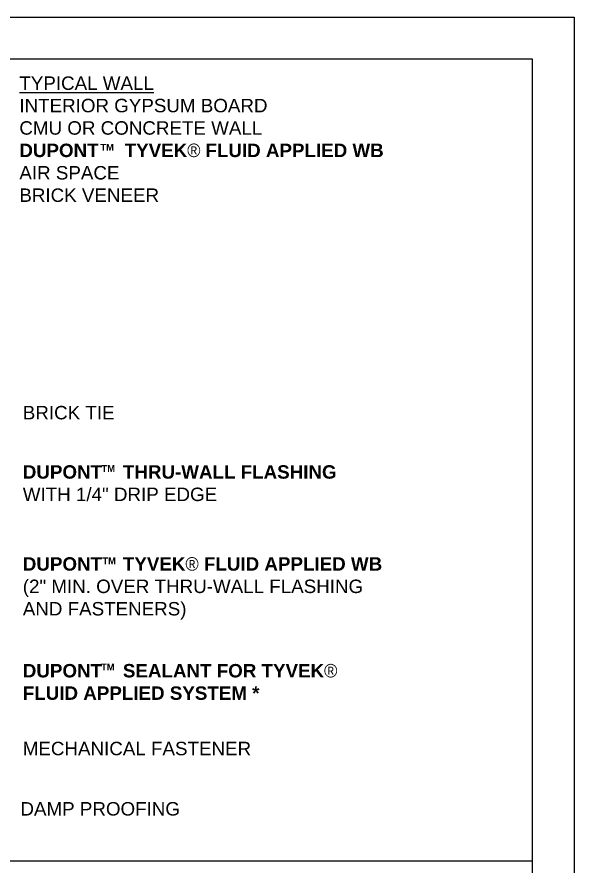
# Model space of a CAD drawing. Extents: x 257.7 to 308.7, y 59.2 to 125.2.
# Drawn here: x 288.82 to 308.72, y 94.8 to 125.16 of the extents above; entities that cross this region are included whole.
import ezdxf

# ---------------------------------------------------------------- set-up
doc = ezdxf.new("R2010")
doc.units = 0
doc.header["$LTSCALE"] = 1.5
doc.header["$MEASUREMENT"] = 0
doc.layers.add('8x11-ttb$0$B', color=5, linetype='CONTINUOUS')
doc.layers.add('TEXT', color=7, linetype='CONTINUOUS')
doc.layers.add('VIEWPORT', color=7, linetype='CONTINUOUS', plot=False)
doc.styles.add('DETAILS', font='sanss___.ttf', dxfattribs={"height": 1})

msp = doc.modelspace()

# ---------------------------------------------------------------- linework, layer by layer
at = {"layer": '8x11-ttb$0$B', "color": 7}
for p, q in [((259.2212273774239, 123.6639062359502), (307.2212273774239, 123.6639062359502)), ((307.2212273774239, 123.6639062359502), (307.2212273774239, 60.66390623595021)), ((307.2212273774239, 95.00924658229727), (259.2212273774239, 95.00924658229727))]:
    msp.add_line(p, q, dxfattribs=at)
at = {"layer": 'VIEWPORT', "color": 1}
for p, q in [((257.7212273774239, 125.1639062359502), (308.7212273774239, 125.1639062359502)), ((308.7212273774239, 125.1639062359502), (308.7212273774239, 59.16390623595021))]:
    msp.add_line(p, q, dxfattribs=at)

# ---------------------------------------------------------------- texts
at = {"layer": 'TEXT', "attachment_point": 4, "style": 'DETAILS'}
for s, insert, char_height in [('{\\fArial|b0|i0|c0|p34;\\LTYPICAL WALL\\P}INTERIOR GYPSUM BOARD\\PCMU OR CONCRETE WALL\\P{\\fArial|b1|i0|c0|p34;DUPONT     TYVEK\\fSymbol|b0|i0|c2|p18;â \\fArial|b1|i0|c0|p34;FLUID APPLIED WB}\\P{\\fArial|b0|i0|c0|p34;AIR SPACE\\PBRICK VENEER}', (288.9049148427838, 120.7968001127816), 0.48), ('{\\fSansSerif|b1|i0|c2|p2;TM}', (291.798337653252, 120.5120547847289), 0.24), ('{\\fSansSerif|b1|i0|c2|p2;TM}', (291.8417263245569, 109.03551531727), 0.24), ('{\\fSansSerif|b1|i0|c2|p2;DUPONT    TYVEK\\fSymbol|b0|i0|c2|p18;â\\fSansSerif|b1|i0|c2|p2; FLUID APPLIED WB} \\P(2" MIN. OVER THRU-WALL FLASHING\\PAND FASTENERS)', (289.0282450487107, 104.7547355353109), 0.48), ('{\\fSansSerif|b1|i0|c2|p2;TM}', (291.8710579449971, 105.7371495894404), 0.24), ('{\\fSansSerif|b1|i0|c2|p2;TM}', (291.8228638822884, 101.9466636017232), 0.24), ('DAMP PROOFING', (288.9432163642205, 96.87664234219937), 0.4799999999999999)]:
    msp.add_mtext(s, dxfattribs=dict(at, insert=insert, char_height=char_height))
at = {"layer": 'TEXT', "char_height": 0.48, "attachment_point": 4, "style": 'DETAILS'}
for s, insert, width in [('\\A1;BRICK TIE', (289.0282450487107, 111.0283650798209), 11.67798533535097), ('\\A1;{\\fSansSerif|b1|i0|c2|p2;DUPONT    THRU-WALL FLASHING} WITH 1/4" DRIP EDGE', (289.0282450487107, 108.5095086805653), 11.67798533535097), ('{\\fSansSerif|b1|i0|c2|p2;DUPONT    SEALANT FOR TYVEK\\fSymbol|b0|i0|c2|p18;â \\fSansSerif|b1|i0|c2|p2;FLUID APPLIED SYSTEM *}', (289.0282450487107, 101.4094416510592), 11.67798533535097), ('MECHANICAL FASTENER ', (289.0260915378706, 99.03080905133402), 12.20717459951055)]:
    msp.add_mtext(s, dxfattribs=dict(at, insert=insert, width=width))

doc.saveas('drawing.dxf')
